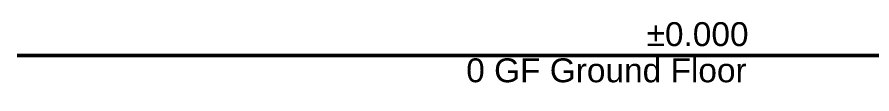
# Model space of a CAD drawing. Header units: millimetres. Extents: x -48147 to 1392261, y -496296 to 18123.
# Drawn here: x 1350092 to 1353665, y -491944 to -491647 of the extents above; entities that cross this region are included whole.
import ezdxf

# ---------------------------------------------------------------- set-up
doc = ezdxf.new("R2010")
doc.units = ezdxf.units.MM
doc.header["$MEASUREMENT"] = 0
doc.linetypes.add('Wipeout_Contour', pattern=[1000, 0, -1000])
doc.layers.add('0_Pen_No__25', color=7, linetype='Continuous', lineweight=50, true_color=0x2a2a2a)
doc.layers.add('0_Pen_No__6', color=7, linetype='Continuous', lineweight=35)
doc.styles.add('GENERATED_STYLE_1', font='')
doc.styles.get('GENERATED_STYLE_1').set_extended_font_data('Swis721 BT')

# ---------------------------------------------------------------- blocks, each defined once
blk = doc.blocks.new('S-21 Building Section_STORY_MARKER', base_point=(1317838.7, -491795.5))
at = {"layer": '0_Pen_No__25', "linetype": 'Continuous'}
blk.add_line((1353754.3, -491795.5), (1353654.3, -491795.5), dxfattribs=at)
at = {"color": 254, "linetype": 'Wipeout_Contour', "lineweight": 0, "ltscale": 5754009.95745407}
blk.add_wipeout([(1350092.3, -491647.3), (1350092.3, -491943.8), (1353554.3, -491943.8), (1353554.3, -491647.3)], dxfattribs=at)
at = {"layer": '0_Pen_No__25', "linetype": 'Continuous'}
for p, q in [((1350092.3, -491795.5), (1353154.3, -491795.5)), ((1353354.3, -491795.5), (1353154.3, -491795.5)), ((1353354.3, -491795.5), (1353554.3, -491795.5)), ((1353654.3, -491795.5), (1353554.3, -491795.5))]:
    blk.add_line(p, q, dxfattribs=at)
at = {"layer": '0_Pen_No__6', "char_height": 100, "attachment_point": 1, "style": 'GENERATED_STYLE_1'}
for s, insert in [('\\A1;{\\fSwis721 BT|b0|i0|c0|p34;±0.000}', (1352723.5, -491656.1)), ('\\A1;{\\fSwis721 BT|b0|i0|c0|p34;0 GF Ground Floor}', (1351969.5, -491807.5))]:
    blk.add_mtext(s, dxfattribs=dict(at, insert=insert))

msp = doc.modelspace()

# ---------------------------------------------------------------- block references
at = {"linetype": 'Continuous', "lineweight": 0}
msp.add_blockref('S-21 Building Section_STORY_MARKER', (1317838.7, -491795.5), dxfattribs=at)

doc.saveas('drawing.dxf')
